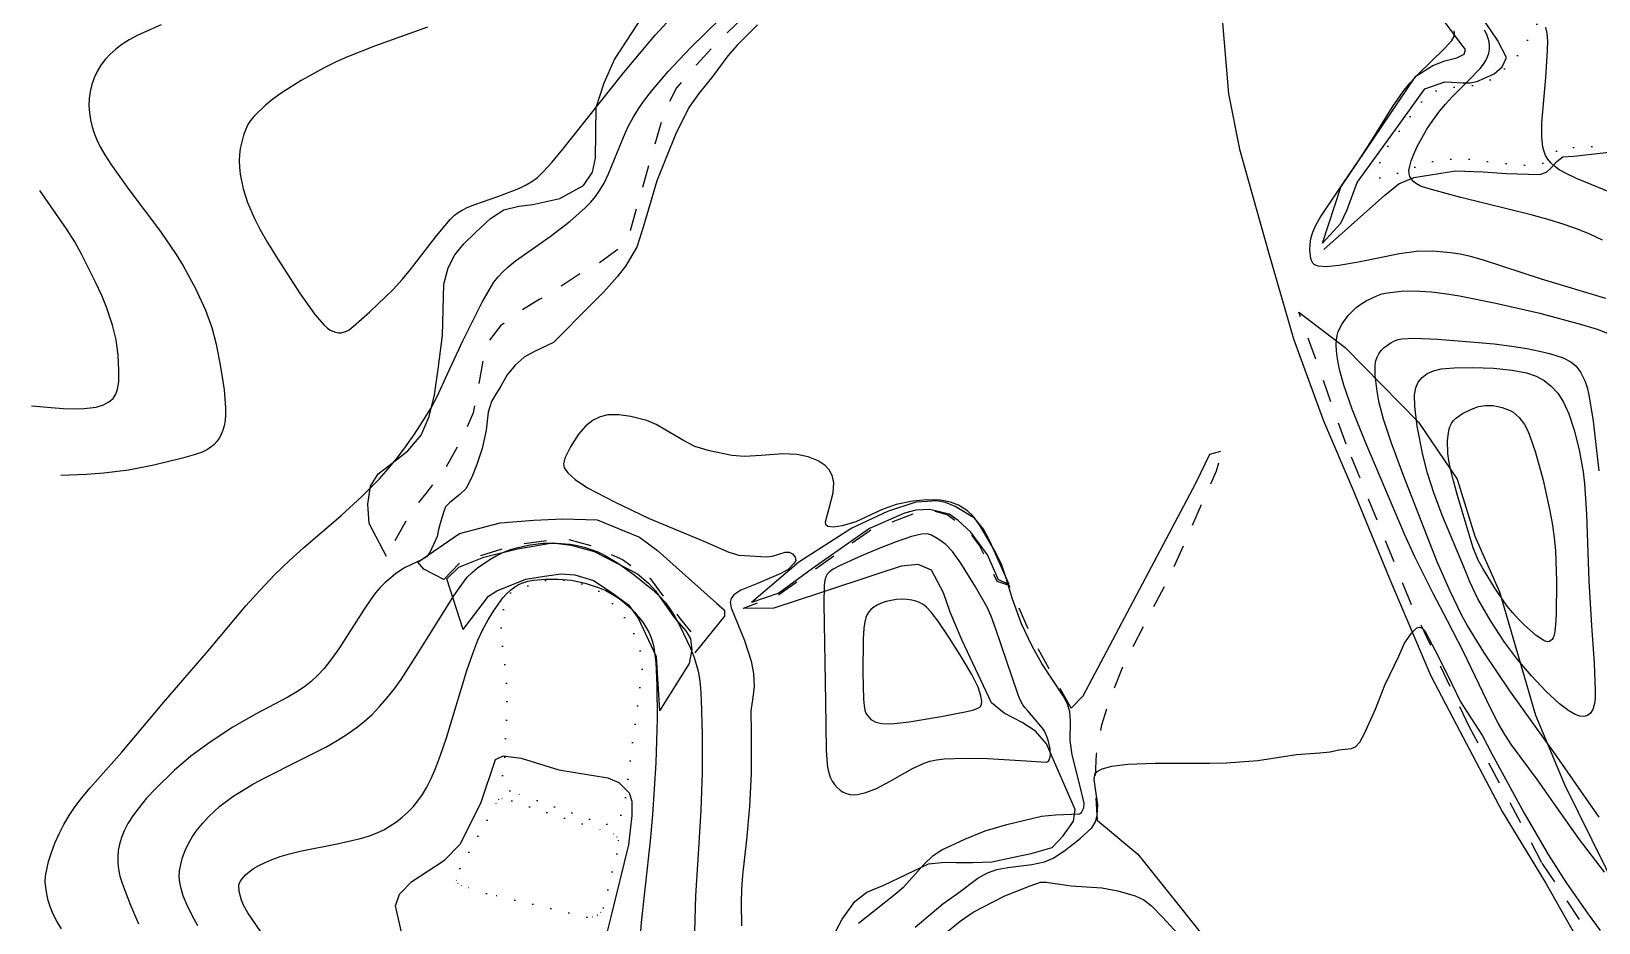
# Model space of a CAD drawing. Header units: millimetres. Extents: x 220021 to 223505, y 489325 to 491820.
# Drawn here: x 220584.6 to 220931.8, y 490896.1 to 491093.5 of the extents above; entities that cross this region are included whole.
import ezdxf

# ---------------------------------------------------------------- set-up
doc = ezdxf.new("R2010")
doc.units = ezdxf.units.MM
doc.linetypes.add('5M5', pattern=[10, 5, -5])
doc.linetypes.add('AM4', pattern=[4, 0, -4])
for name, color, linetype in [('A0013113', 8, 'Continuous'), ('D0025111', 8, 'AM4'), ('E0022112', 8, 'Continuous'), ('F0017111', 8, 'Continuous'), ('F0017114', 8, 'Continuous'), ('F0037222', 8, 'Continuous'), ('F0037223', 8, '5M5'), ('F0047224', 8, 'Continuous'), ('F0047225', 8, 'Continuous')]:
    doc.layers.add(name, color=color, linetype=linetype)

msp = doc.modelspace()

# ---------------------------------------------------------------- linework, layer by layer
at = {"layer": 'A0013113', "flags": 128}
msp.add_lwpolyline([(220848.343, 491097.185), (220849.821, 491079.698), (220852.292, 491067.46), (220858.596, 491044.819), (220864.256, 491025.439), (220870.874, 491007.277), (220877.464, 490991.885), (220885.437, 490972.498), (220894.574, 490950.944), (220900.366, 490939.939), (220910.452, 490920.769), (220920.188, 490904.686), (220927.842, 490891.29), (220935.009, 490880.115)], dxfattribs=at)
at = {"layer": 'D0025111', "flags": 128}
for points in [[(220948.947, 491129.788), (220955.543, 491130.78), (220960.986, 491131.09), (220965.936, 491130.713), (220969.895, 491130.343), (220973.031, 491129.805), (220975.508, 491128.754), (220976.666, 491127.366), (220977.991, 491125.287), (220978.491, 491123.041), (220978.168, 491120.628), (220976.525, 491117.706), (220974.555, 491114.268), (220972.417, 491111.522), (220971.102, 491109.46), (220969.952, 491107.914), (220968.799, 491107.232), (220966.492, 491106.039), (220963.69, 491105.195), (220960.394, 491103.836), (220957.925, 491101.781), (220955.127, 491099.556), (220952.821, 491097.846), (220950.845, 491096.479), (220949.369, 491093.21), (220945.601, 491082.711), (220944.619, 491079.957), (220944.46, 491077.37), (220944.466, 491075.127), (220944.305, 491073.403), (220944.309, 491072.023), (220943.982, 491070.817), (220942.83, 491069.617), (220939.863, 491068.601), (220924.03, 491067.668), (220923.37, 491067.845), (220919.749, 491064.418), (220917.441, 491063.915), (220914.142, 491063.936), (220908.862, 491064.488), (220902.096, 491065.394), (220898.798, 491065.243), (220895.17, 491064.749), (220886.434, 491061.872), (220884.787, 491061.193), (220882.808, 491061.033), (220882.639, 491062.587), (220884.442, 491067.233), (220892.827, 491078.221), (220894.966, 491080.104), (220897.769, 491080.949), (220900.902, 491081.274), (220904.365, 491081.597), (220907.167, 491082.441), (220909.638, 491083.805), (220914.574, 491088.949), (220924.429, 491105.965), (220930.49, 491122.661), (220931.801, 491126.103), (220933.446, 491127.818), (220935.59, 491128.321)], [(220690.644, 490925.289), (220688.824, 490927.544), (220689.472, 490932.37), (220689.941, 490942.719), (220689.923, 490949.792), (220689.418, 490953.936), (220688.912, 490958.425), (220688.739, 490961.531), (220688.733, 490963.774), (220689.878, 490967.735), (220690.699, 490969.11), (220692.677, 490969.96), (220694.819, 490970.808), (220697.786, 490971.824), (220701.249, 490972.147), (220704.879, 490971.606), (220707.52, 490970.899), (220709.832, 490970.022), (220712.973, 490967.241), (220715.289, 490964.811), (220717.938, 490960.653), (220719.432, 490956.848), (220719.939, 490952.014), (220715.893, 490921.158), (220714.415, 490918.408), (220713.262, 490917.897), (220710.787, 490917.913), (220708.971, 490918.788)]]:
    msp.add_lwpolyline(points, close=True, dxfattribs=at)
at = {"layer": 'D0025111'}
msp.add_lwpolyline([(220685.456, 490902.596), (220679.993, 490904.294), (220679.202, 490904.813), (220678.773, 490905.465), (220679.556, 490908.121), (220688.142, 490923.406), (220688.845, 490923.616), (220691.057, 490923.067), (220713.561, 490915.76), (220714.283, 490915.174), (220714.641, 490914.361), (220714.318, 490911.371), (220711.285, 490899.346), (220710.791, 490898.423), (220710.03, 490897.767), (220708.975, 490897.358), (220707.674, 490897.369)], close=True, dxfattribs=at)
at = {"layer": 'E0022112', "flags": 128}
msp.add_lwpolyline([(220870.97, 491045.237), (220884.467, 491057.227), (220887.594, 491059.794), (220890.89, 491061.153), (220900.124, 491062.646), (220906.228, 491062.434), (220911.342, 491062.056), (220918.766, 491061.836), (220920.249, 491062.344), (220921.401, 491063.372), (220922.553, 491064.744), (220923.87, 491065.771), (220926.344, 491065.928), (220941.351, 491067.556), (220943.987, 491068.574), (220945.14, 491069.429), (220946.122, 491072.356), (220949.059, 491085.276), (220951.51, 491094.577)], dxfattribs=at)
at = {"layer": 'F0017111'}
for points, elevation in [([(220745.478, 491094.994), (220741.021, 491090.514), (220738.93, 491088.153), (220735.574, 491083.648), (220732.5, 491079.791), (220730.32, 491076.653), (220727.353, 491070.673), (220723.182, 491060.459), (220720.244, 491050.421), (220718.834, 491045.927), (220718.74, 491045.706), (220716.259, 491041.509), (220714.376, 491039.134), (220711.43, 491035.842), (220708.682, 491033.007), (220700.29, 491024.593), (220696.074, 491022.654), (220693.841, 491021.398), (220691.802, 491019.602), (220690.076, 491017.487), (220688.629, 491014.979), (220687.301, 491012.825), (220686.585, 491011.52), (220685.813, 491009.172), (220685.376, 491005.236), (220684.539, 491001.125), (220683.36, 490997.623), (220682.225, 490994.826), (220680.872, 490992.193), (220679.654, 490991.045), (220677.271, 490989.105), (220676.404, 490988.225), (220676.007, 490987.162), (220675.375, 490985.065), (220674.798, 490983.17), (220674.549, 490981.615), (220672.878, 490978.077), (220672.193, 490977.169), (220671.033, 490976.452), (220668.858, 490975.476), (220667.285, 490974.678), (220665.376, 490973.448), (220663.698, 490972.007), (220663.017, 490971.438), (220661.936, 490970.369), (220660.893, 490969.162), (220659.745, 490967.621), (220658.339, 490965.522), (220652.728, 490956.743), (220651.009, 490954.32), (220649.469, 490952.388), (220648.041, 490950.826), (220646.647, 490949.519), (220645.163, 490948.358), (220643.453, 490947.235), (220641.423, 490946.064), (220634.272, 490942.281), (220629.251, 490939.428), (220624.223, 490936.114), (220619.993, 490932.978), (220616.298, 490929.813), (220612.142, 490925.775), (220610.175, 490923.655), (220608.5, 490921.65), (220607.131, 490919.786), (220606.045, 490918.064), (220605.215, 490916.478), (220604.607, 490914.986), (220604.182, 490913.537), (220603.909, 490912.095), (220603.778, 490910.67), (220603.785, 490909.285), (220603.933, 490907.928), (220604.263, 490906.442), (220604.822, 490904.634), (220606.575, 490899.991), (220608.408, 490895.882)], 70), ([(220933.411, 491034.332), (220919.16, 491038.673), (220906.349, 491042.867), (220903.47, 491043.674), (220901.153, 491044.182), (220899.107, 491044.495), (220895.115, 491044.818), (220891.399, 491044.765), (220887.713, 491044.294), (220878.643, 491042.434), (220874.297, 491041.679), (220871.45, 491041.406), (220869.792, 491041.531), (220869.245, 491041.701), (220868.833, 491041.929), (220868.519, 491042.218), (220868.279, 491042.629), (220868.091, 491043.236), (220867.867, 491045.145), (220867.9, 491046.344), (220868.088, 491047.635), (220868.489, 491049.041), (220869.168, 491050.599), (220870.157, 491052.328), (220873.897, 491057.95), (220878.892, 491065.306), (220881.358, 491069.073), (220886.302, 491077.044), (220888.746, 491080.526), (220890.078, 491082.13), (220891.716, 491083.889), (220897.618, 491089.664), (220899.322, 491091.496), (220899.787, 491092.377), (220899.906, 491093.191), (220899.813, 491093.625)], 65), ([(220932.697, 491047.282), (220929.883, 491048.614), (220927.144, 491049.737), (220924.212, 491050.761), (220920.839, 491051.787), (220916.862, 491052.878), (220901.286, 491056.769), (220893.952, 491058.708), (220892.373, 491059.271), (220891.505, 491059.741), (220890.868, 491060.236), (220890.374, 491060.779), (220890.027, 491061.363), (220889.835, 491061.999), (220889.81, 491062.75), (220889.964, 491063.694), (220890.311, 491064.892), (220890.865, 491066.34), (220891.638, 491068.019), (220892.631, 491069.892), (220893.795, 491071.857), (220895.066, 491073.794), (220896.403, 491075.616), (220897.845, 491077.365), (220899.452, 491079.114), (220903.005, 491082.617), (220905.617, 491085.312), (220906.349, 491086.266), (220906.848, 491087.103), (220907.22, 491087.923), (220907.483, 491088.742), (220907.63, 491089.559), (220907.659, 491090.372), (220907.572, 491091.181), (220907.377, 491091.986), (220907.061, 491092.813), (220906.546, 491093.776)], 60), ([(220937.925, 491056.443), (220926.929, 491060.961), (220924.595, 491062.033), (220923.059, 491062.883), (220922.015, 491063.643), (220921.207, 491064.422), (220920.568, 491065.234), (220920.082, 491066.068), (220919.729, 491066.926), (220919.485, 491067.854), (220919.23, 491070.143), (220919.265, 491073.261), (220920.155, 491083.315), (220920.523, 491089.329), (220920.534, 491091.451), (220920.404, 491093.065), (220920.125, 491094.482)], 55), ([(220584.64, 491010.595), (220591.711, 491010.038), (220594.334, 491009.961), (220596.348, 491009.998), (220599.03, 491010.298), (220600.635, 491010.793), (220601.821, 491011.444), (220602.728, 491012.249), (220603.367, 491013.186), (220603.761, 491014.282), (220603.993, 491015.89), (220604.055, 491018.388), (220603.859, 491021.826), (220603.414, 491025.229), (220602.643, 491028.458), (220601.288, 491032.453), (220600.237, 491035.009), (220598.883, 491038.004), (220595.78, 491044.212), (220594.255, 491046.928), (220592.448, 491049.804), (220586.517, 491058.322)], 70), ([(220621.527, 490895.448), (220620.245, 490897.727), (220619.087, 490900.127), (220618.307, 490902.064), (220617.807, 490903.66), (220617.506, 490905.038), (220617.389, 490906.316), (220617.461, 490907.612), (220617.719, 490909.018), (220618.151, 490910.517), (220618.742, 490912.064), (220619.478, 490913.619), (220620.364, 490915.164), (220621.406, 490916.685), (220622.597, 490918.162), (220623.869, 490919.551), (220626.371, 490921.89), (220629.277, 490924.029), (220633.727, 490926.777), (220636.655, 490928.379), (220643.542, 490931.808), (220649.842, 490935.017), (220652.376, 490936.461), (220654.593, 490937.854), (220656.575, 490939.244), (220658.394, 490940.69), (220660.116, 490942.253), (220661.792, 490943.978), (220663.423, 490945.85), (220664.993, 490947.84), (220666.53, 490949.978), (220670.347, 490955.885), (220678.226, 490968.474), (220679.969, 490971.044), (220681.209, 490972.611), (220682.285, 490973.685), (220683.475, 490974.683), (220686.188, 490976.569), (220687.62, 490977.383), (220689.082, 490978.091), (220690.572, 490978.688), (220692.087, 490979.175), (220695.102, 490979.839), (220698.005, 490980.152), (220700.955, 490980.192), (220704.031, 490979.936), (220705.59, 490979.658), (220707.136, 490979.276), (220708.647, 490978.796), (220710.113, 490978.217), (220711.573, 490977.52), (220714.672, 490975.684), (220718.207, 490973.151), (220722.032, 490970.023), (220723.694, 490968.491), (220725.008, 490967.094), (220726.103, 490965.65), (220727.172, 490963.915), (220728.35, 490961.738), (220730.587, 490957.048), (220731.373, 490955.089), (220731.932, 490953.394), (220732.333, 490951.811), (220732.637, 490950.16), (220732.867, 490948.154), (220733.04, 490945.477), (220733.246, 490937.801), (220733.236, 490929.284), (220732.955, 490921.107), (220732.394, 490912.432), (220731.794, 490902.056), (220731.475, 490891.563)], 65), ([(220635.486, 490894.06), (220632.612, 490898.306), (220631.648, 490899.999), (220631.181, 490901.116), (220630.699, 490903.017), (220630.632, 490904.408), (220630.768, 490904.928), (220631.043, 490905.447), (220632.077, 490906.691), (220632.868, 490907.384), (220633.857, 490908.09), (220635.042, 490908.793), (220636.412, 490909.478), (220637.971, 490910.134), (220639.759, 490910.759), (220641.825, 490911.353), (220644.196, 490911.918), (220652.418, 490913.581), (220657.57, 490914.743), (220659.577, 490915.345), (220661.251, 490915.989), (220662.735, 490916.71), (220664.148, 490917.534), (220665.507, 490918.46), (220666.807, 490919.483), (220668.04, 490920.596), (220669.201, 490921.803), (220670.284, 490923.105), (220671.289, 490924.521), (220672.25, 490926.127), (220673.205, 490928.011), (220674.199, 490930.295), (220675.3, 490933.22), (220676.581, 490937.061), (220681.145, 490951.964), (220682.426, 490955.754), (220683.565, 490958.674), (220684.68, 490961.072), (220685.852, 490963.228), (220687.033, 490965.146), (220689.108, 490968.03), (220689.976, 490969.014), (220690.801, 490969.797), (220691.636, 490970.45), (220692.527, 490970.988), (220693.516, 490971.415), (220694.632, 490971.736), (220695.856, 490971.966), (220698.503, 490972.222), (220701.322, 490972.228), (220704.282, 490971.941), (220707.341, 490971.309), (220710.392, 490970.303), (220711.863, 490969.657), (220713.279, 490968.913), (220714.625, 490968.069), (220715.893, 490967.127), (220717.076, 490966.097), (220718.173, 490964.995), (220720.064, 490962.674), (220721.417, 490960.476), (220721.888, 490959.424), (220722.259, 490958.319), (220722.556, 490957.086), (220722.974, 490953.772), (220723.206, 490948.629), (220723.252, 490941.246), (220722.99, 490931.512), (220722.257, 490919.966), (220721.746, 490914.242), (220720.604, 490904.214), (220719.706, 490896.165), (220719.419, 490892.377)], 60), ([(220780.456, 490895.129), (220786.567, 490900.269), (220789.818, 490902.603), (220794.326, 490905.955), (220796.433, 490907.165), (220798.484, 490907.926), (220800.959, 490908.331), (220806.298, 490909.028), (220809.053, 490909.608), (220811.015, 490910.425), (220813.605, 490912.091), (220816.943, 490914.737), (220819.584, 490917.14), (220820.348, 490918.413), (220820.732, 490919.86), (220820.88, 490922.311), (220820.523, 490924.747), (220820.078, 490927.826), (220820.239, 490928.906), (220820.774, 490929.598), (220821.812, 490930.179), (220823.996, 490930.752), (220827.531, 490931.208), (220833.551, 490931.438), (220845.596, 490931.455), (220849.403, 490931.501), (220856.313, 490932.036), (220864.902, 490933.347), (220870.086, 490933.697), (220872.337, 490933.954), (220874.237, 490934.374), (220877.096, 490934.662), (220877.943, 490935.093), (220878.961, 490936.102), (220879.978, 490938.019), (220882.38, 490943.384), (220884.431, 490948.712), (220887.551, 490955.173), (220888.847, 490958.034), (220890.388, 490960.228), (220891.56, 490961.402), (220892.167, 490961.597), (220892.725, 490961.34), (220893.469, 490960.463), (220896.334, 490955.015), (220899.207, 490949.147), (220901.224, 490945.063), (220903.516, 490941.511), (220906.081, 490937.524), (220908.143, 490933.539), (220915.337, 490920.362), (220920.624, 490911.188), (220924.528, 490905.1), (220929.483, 490897.987), (220932.144, 490894.416)], 65), ([(220666.659, 490894.006), (220665.335, 490899.82), (220666.19, 490902.442), (220668.944, 490905.218), (220676.155, 490909.923), (220679.719, 490913.588), (220684.315, 490922.817), (220687.458, 490932.249), (220689.165, 490933.038), (220693.112, 490932.577), (220701.454, 490929.999), (220712.368, 490928.201), (220714.786, 490927.175), (220717.098, 490924.894), (220717.635, 490923.06), (220717.693, 490919.886), (220716.902, 490913.388), (220712.992, 490897.378), (220712.082, 490893.561)], 55), ([(220786.739, 490893.459), (220790.404, 490896.483), (220793.26, 490898.42), (220800.298, 490902.082), (220805.904, 490904.249), (220808.192, 490905.054), (220809.438, 490905.074), (220814.973, 490904.296), (220821.739, 490903.847), (220825.33, 490903.176), (220829.143, 490902.046), (220831.049, 490901.158), (220832.771, 490899.874), (220835.314, 490897.253), (220842.662, 490889.206)], 60)]:
    msp.add_lwpolyline(points, dxfattribs=dict(at, elevation=elevation))
at = {"layer": 'F0017111', "flags": 128}
for points, elevation in [([(220672.359, 491094.429), (220660.65, 491090.251), (220654.706, 491087.929), (220652.143, 491086.768), (220649.526, 491085.468), (220644.392, 491082.64), (220640.008, 491079.873), (220638.148, 491078.518), (220636.511, 491077.178), (220634.021, 491074.781), (220633.213, 491073.822), (220632.617, 491072.901), (220632.126, 491071.844), (220631.66, 491070.531), (220630.912, 491067.581), (220630.714, 491066.204), (220630.651, 491064.863), (220630.723, 491063.446), (220630.921, 491061.881), (220631.591, 491058.632), (220632.532, 491055.627), (220634.07, 491052.092), (220635.284, 491049.742), (220636.978, 491046.766), (220639.207, 491043.109), (220644.031, 491035.654), (220647.454, 491030.844), (220649.498, 491028.442), (220650.209, 491027.803), (220650.833, 491027.38), (220652.05, 491026.878), (220652.653, 491026.783), (220653.249, 491026.793), (220654.419, 491027.112), (220655.04, 491027.452), (220655.944, 491028.134), (220659.639, 491031.424), (220664.769, 491036.392), (220666.859, 491038.655), (220668.665, 491040.811), (220674.419, 491048.236), (220677.428, 491051.872), (220678.38, 491052.797), (220679.187, 491053.413), (220680.044, 491053.937), (220681.197, 491054.488), (220682.902, 491055.159), (220688.011, 491056.957), (220692.625, 491058.73), (220694.215, 491059.508), (220695.523, 491060.29), (220696.738, 491061.187), (220698.116, 491062.478), (220699.924, 491064.486), (220702.359, 491067.437), (220715.901, 491084.4), (220722.856, 491092.674), (220726.272, 491096.472)], 80), ([(220933.092, 490907.275), (220927.595, 490914.559), (220922.442, 490921.835), (220918.292, 490927.771), (220912.557, 490935.5), (220911.013, 490937.812), (220909.538, 490940.336), (220907.922, 490943.469), (220901.922, 490956.093), (220898.366, 490962.959), (220895.157, 490969.028), (220891.113, 490977.157), (220888.806, 490982.165), (220880.123, 491002.664), (220877.245, 491009.882), (220875.402, 491015.135), (220874.439, 491018.637), (220874, 491021.006), (220873.784, 491022.776), (220873.71, 491024.149), (220873.751, 491025.244), (220873.888, 491026.174), (220874.131, 491027.023), (220874.998, 491028.768), (220876.361, 491030.628), (220877.198, 491031.515), (220878.135, 491032.349), (220879.174, 491033.125), (220880.309, 491033.836), (220882.679, 491034.976), (220883.832, 491035.367), (220885.041, 491035.652), (220888.069, 491035.995), (220890.005, 491036.053), (220892.234, 491036.003), (220894.768, 491035.82), (220897.666, 491035.481), (220900.994, 491034.962), (220909.073, 491033.35), (220918.781, 491031.081), (220928.06, 491028.626), (220931.492, 491027.547), (220934.134, 491026.564)], 70), ([(220767.859, 490895.989), (220775.702, 490902.206), (220777.882, 490904.017), (220782.326, 490908.999), (220784.438, 490910.982), (220786.364, 490912.252), (220791.413, 490914.642), (220795.906, 490916.472), (220800.745, 490917.833), (220808.373, 490919.705), (220811.531, 490920.028), (220816.804, 490920.191), (220817.3, 490920.507), (220817.809, 490921.582), (220817.861, 490922.562), (220816.92, 490926.579), (220815.225, 490933.301), (220814.743, 490936.429), (220814.843, 490940.767), (220814.678, 490942.811), (220814.161, 490944.577), (220813.232, 490946.372), (220808.507, 490953.513), (220806.364, 490957.338), (220804.011, 490962.326), (220801.91, 490967.962), (220800.64, 490972.208), (220799.584, 490975.293), (220798.185, 490978.187), (220794.854, 490983.991), (220793.315, 490986.107), (220792.012, 490987.325), (220790.003, 490988.582), (220788.251, 490989.274), (220786.036, 490989.675), (220782.91, 490989.807), (220779.812, 490989.478), (220776.212, 490988.708), (220772.968, 490987.543), (220767.273, 490984.932), (220764.266, 490983.985), (220762.33, 490983.704), (220761.092, 490983.859), (220760.637, 490984.225), (220760.576, 490984.862), (220761.387, 490987.935), (220762.279, 490991.303), (220762.428, 490993.561), (220762.136, 490994.929), (220761.427, 490996.356), (220760.488, 490997.37), (220758.901, 490998.4), (220756.691, 490999.292), (220754.242, 490999.796), (220751.121, 490999.952), (220746.318, 490999.59), (220742.591, 490999.366), (220739.83, 490999.6), (220734.889, 491000.642), (220731.621, 491001.587), (220729.121, 491002.92), (220723.083, 491006.491), (220720.967, 491007.361), (220717.408, 491008.247), (220714.793, 491008.615), (220712.37, 491008.569), (220710.624, 491008.159), (220709.101, 491007.421), (220707.454, 491006.136), (220705.862, 491004.332), (220704.065, 491001.533), (220702.801, 490999.028), (220702.513, 490997.749), (220702.704, 490996.88), (220703.483, 490995.723), (220705.109, 490994.255), (220707.863, 490992.456), (220713.8, 490989.327), (220721.472, 490985.634), (220733.606, 490980.647), (220739.16, 490978.155), (220741.344, 490977.542), (220747.467, 490977.128), (220748.789, 490977.283), (220751.602, 490978.184), (220752.483, 490978.18), (220753.27, 490977.795), (220753.821, 490977.042), (220753.952, 490976.327), (220753.646, 490975.729), (220752.277, 490974.368), (220750.671, 490973.418), (220745.5, 490971.238), (220741.806, 490969.734), (220740.25, 490968.702), (220739.637, 490967.941), (220739.432, 490967.028), (220739.68, 490965.827), (220742.58, 490958.578), (220744.126, 490954.029), (220744.638, 490951.29), (220744.772, 490948.439), (220744.473, 490945.987), (220744.001, 490943.029), (220743.995, 490942.792), (220744.123, 490938.5), (220744.082, 490929.13), (220743.757, 490921.877), (220743.031, 490914.48), (220742.199, 490906.646), (220741.965, 490903.368), (220741.87, 490900.524), (220741.981, 490895.449)], 70)]:
    msp.add_lwpolyline(points, dxfattribs=dict(at, elevation=elevation))
for points, elevation in [([(220895.386, 490991.1), (220893.914, 490995.712), (220892.882, 490999.727), (220891.646, 491006.097), (220891.091, 491010.421), (220891.033, 491012.993), (220891.308, 491014.601), (220891.864, 491015.832), (220892.736, 491016.892), (220893.872, 491017.744), (220895.228, 491018.36), (220896.95, 491018.775), (220899.828, 491019.018), (220903.961, 491019.084), (220908.555, 491018.931), (220912.683, 491018.511), (220915.825, 491017.876), (220918.017, 491017.13), (220919.753, 491016.186), (220921.332, 491014.952), (220922.752, 491013.381), (220924.025, 491011.43), (220925.224, 491008.827), (220926.43, 491005.219), (220927.525, 491000.85), (220928.38, 490995.976), (220928.694, 490993.336), (220929.127, 490986.624), (220929.64, 490971.767), (220930.247, 490961.924), (220930.814, 490953.576), (220931.062, 490947.598), (220931.032, 490945.798), (220930.915, 490944.64), (220930.527, 490943.312), (220930.001, 490942.513), (220929.334, 490942.008), (220928.538, 490941.792), (220927.631, 490941.871), (220926.59, 490942.239), (220925.22, 490943.025), (220923.18, 490944.599), (220920.231, 490947.334), (220916.955, 490950.754), (220913.838, 490954.408), (220910.949, 490958.26), (220907.929, 490962.911), (220905.081, 490967.871), (220903.259, 490971.632), (220901.956, 490974.961), (220897.322, 490986.002)], 80), ([(220899.644, 490994.013), (220899.006, 490996.544), (220898.624, 490998.468), (220898.427, 491000.063), (220898.379, 491002.927), (220898.655, 491005.147), (220898.891, 491005.974), (220899.196, 491006.661), (220899.58, 491007.252), (220900.09, 491007.79), (220901.679, 491008.881), (220903.651, 491009.874), (220905.244, 491010.427), (220906.727, 491010.669), (220908.457, 491010.645), (220910.463, 491010.249), (220912.202, 491009.587), (220912.898, 491009.162), (220914.191, 491008.004), (220915.4, 491006.446), (220915.929, 491005.524), (220916.465, 491004.321), (220917.838, 491000.261), (220919.531, 490994.115), (220921.027, 490987.3), (220921.586, 490984.149), (220921.981, 490981.345), (220922.235, 490978.574), (220922.453, 490971.651), (220922.408, 490964.399), (220922.302, 490962.091), (220922.151, 490960.669), (220921.962, 490959.805), (220921.742, 490959.217), (220921.496, 490958.813), (220920.934, 490958.384), (220920.596, 490958.328), (220920.184, 490958.396), (220919.662, 490958.61), (220918.015, 490959.743), (220915.391, 490962.027), (220914.02, 490963.377), (220912.785, 490964.743), (220911.597, 490966.24), (220908.858, 490970.2), (220906.081, 490974.674), (220905.129, 490976.433), (220903.995, 490979.108), (220901.585, 490987.246), (220900.561, 490990.751)], 85), ([(220785.653, 490962.64), (220784.002, 490964.861), (220782.942, 490966.023), (220782.161, 490966.61), (220781.397, 490967.028), (220780.57, 490967.353), (220779.649, 490967.583), (220778.614, 490967.715), (220777.49, 490967.746), (220776.31, 490967.674), (220775.116, 490967.499), (220773.962, 490967.229), (220772.907, 490966.873), (220772, 490966.443), (220771.244, 490965.963), (220770.634, 490965.46), (220770.159, 490964.944), (220769.789, 490964.373), (220769.492, 490963.687), (220769.242, 490962.776), (220769.041, 490961.312), (220768.901, 490958.917), (220768.816, 490951.484), (220768.952, 490945.592), (220769.094, 490944.128), (220769.287, 490943.215), (220769.531, 490942.528), (220769.833, 490941.974), (220770.627, 490941.127), (220771.688, 490940.536), (220773.068, 490940.205), (220775.077, 490940.165), (220779.111, 490940.626), (220786.184, 490941.756), (220791.883, 490942.855), (220793.386, 490943.256), (220794.294, 490943.602), (220794.842, 490943.951), (220795.116, 490944.43), (220795.166, 490945.184), (220794.987, 490946.38), (220794.347, 490948.263), (220792.961, 490951.098), (220790.698, 490954.955), (220788.047, 490959.109)], 80)]:
    msp.add_lwpolyline(points, close=True, dxfattribs=dict(at, elevation=elevation))
at = {"layer": 'F0017114', "elevation": 75}
for points in [[(220591.297, 490894.745), (220590.303, 490896.41), (220589.51, 490897.975), (220588.885, 490899.497), (220588.399, 490901.015), (220588.044, 490902.494), (220587.821, 490903.88), (220587.731, 490905.157), (220587.794, 490906.447), (220588.035, 490907.909), (220588.471, 490909.655), (220589.09, 490911.62), (220589.873, 490913.694), (220590.803, 490915.781), (220591.866, 490917.842), (220593.049, 490919.853), (220594.353, 490921.81), (220595.84, 490923.793), (220597.583, 490925.902), (220604.664, 490933.883), (220613.979, 490944.965), (220623.809, 490956.354), (220632.13, 490966.276), (220635.23, 490969.704), (220638.512, 490973.124), (220641.796, 490976.33), (220644.932, 490979.166), (220653.254, 490986.292), (220657.851, 490990.513), (220661.747, 490994.441), (220663.627, 490996.561), (220665.569, 490998.936), (220667.546, 491001.541), (220669.506, 491004.316), (220671.39, 491007.187), (220673.104, 491010.019), (220674.546, 491012.664), (220676.814, 491017.663), (220680.264, 491025.12), (220684.53, 491033.55), (220686.028, 491036.248), (220687.113, 491037.955), (220688.019, 491039.133), (220688.975, 491040.19), (220690.2, 491041.323), (220691.908, 491042.676), (220699.554, 491048.08), (220704.015, 491051.472), (220707.284, 491054.361), (220708.551, 491055.681), (220709.637, 491056.981), (220710.6, 491058.337), (220711.518, 491059.927), (220712.48, 491061.959), (220715.796, 491070.126), (220716.869, 491072.461), (220717.954, 491074.485), (220719.14, 491076.383), (220720.498, 491078.308), (220722.043, 491080.307), (220725.713, 491084.61), (220730.69, 491089.86), (220737.384, 491096.484)], [(220613.388, 491094.988), (220608.262, 491092.728), (220606.318, 491091.69), (220604.704, 491090.663), (220603.324, 491089.606), (220602.096, 491088.485), (220601.004, 491087.288), (220600.049, 491086.013), (220599.232, 491084.658), (220598.558, 491083.233), (220598.033, 491081.751), (220597.661, 491080.226), (220597.448, 491078.668), (220597.395, 491077.088), (220597.5, 491075.498), (220597.743, 491073.931), (220598.096, 491072.42), (220598.547, 491070.979), (220599.13, 491069.53), (220599.895, 491067.972), (220600.898, 491066.204), (220602.233, 491064.109), (220606.235, 491058.541), (220613.234, 491049.202), (220616.731, 491044.085), (220618.265, 491041.583), (220620.997, 491036.565), (220623.2, 491031.767), (220624.644, 491027.915), (220625.573, 491024.266), (220626.544, 491019.233), (220627.317, 491014.162), (220627.656, 491010.179), (220627.657, 491008.632), (220627.553, 491007.326), (220627.354, 491006.194), (220627.069, 491005.178), (220626.699, 491004.259), (220626.247, 491003.431), (220625.714, 491002.685), (220625.106, 491002.017), (220624.431, 491001.424), (220623.645, 491000.888), (220622.503, 491000.348), (220620.71, 490999.726), (220618.091, 490998.978), (220611.77, 490997.439), (220606.146, 490996.371), (220600.669, 490995.679), (220596.856, 490995.41), (220591.184, 490995.176)]]:
    msp.add_lwpolyline(points, dxfattribs=at)
at = {"layer": 'F0017114', "elevation": 75, "flags": 128}
msp.add_lwpolyline([(220931.929, 490919.508), (220928.56, 490924.322), (220922.662, 490932.851), (220912.16, 490947.444), (220906.4, 490956.004), (220902.671, 490962.032), (220901.415, 490964.318), (220898.929, 490969.545), (220896.081, 490976.068), (220888.577, 490995.15), (220885.92, 491002.322), (220884.179, 491007.614), (220883.223, 491011.222), (220882.738, 491013.748), (220882.313, 491017.291), (220882.337, 491019.646), (220882.496, 491020.565), (220882.768, 491021.381), (220883.163, 491022.135), (220883.677, 491022.835), (220884.303, 491023.479), (220885.81, 491024.57), (220886.601, 491024.977), (220887.386, 491025.269), (220888.28, 491025.455), (220890.991, 491025.566), (220896.131, 491025.335), (220904.349, 491024.723), (220908.688, 491024.296), (220912.578, 491023.806), (220915.922, 491023.276), (220918.706, 491022.731), (220920.929, 491022.193), (220923.968, 491021.192), (220925.689, 491020.311), (220926.821, 491019.354), (220927.827, 491018.013), (220928.825, 491015.972), (220929.28, 491014.635), (220929.686, 491012.994), (220930.589, 491007.205), (220931.892, 490996.16)], dxfattribs=at)
msp.add_lwpolyline([(220796.351, 490965.961), (220793.759, 490970.488), (220790.561, 490975.707), (220788.696, 490978.311), (220787.218, 490979.852), (220785.671, 490981.018), (220784.009, 490981.942), (220783.127, 490982.224), (220781.808, 490982.192), (220779.586, 490981.638), (220776.204, 490980.452), (220772.25, 490978.906), (220768.525, 490977.368), (220763.646, 490975.186), (220762.294, 490974.449), (220761.433, 490973.838), (220760.918, 490973.277), (220760.614, 490972.693), (220760.407, 490971.98), (220760.272, 490970.911), (220760.214, 490966.713), (220760.583, 490945.011), (220760.734, 490934.315), (220760.849, 490932.147), (220761.027, 490930.546), (220761.281, 490929.322), (220761.619, 490928.308), (220762.043, 490927.445), (220762.551, 490926.701), (220763.14, 490926.048), (220763.796, 490925.494), (220764.502, 490925.051), (220765.245, 490924.732), (220766.02, 490924.536), (220766.824, 490924.463), (220767.661, 490924.51), (220769.52, 490924.937), (220771.823, 490925.832), (220774.896, 490927.456), (220779.811, 490930.26), (220782.426, 490931.457), (220783.693, 490931.876), (220785.112, 490932.191), (220786.851, 490932.409), (220791.466, 490932.585), (220796.468, 490932.494), (220804.981, 490931.947), (220809.436, 490931.663), (220809.517, 490931.684), (220809.922, 490931.916), (220810.188, 490932.281), (220810.407, 490933.247), (220810.315, 490934.634), (220809.853, 490936.521), (220809.423, 490937.734), (220808.993, 490938.643), (220808.598, 490939.202), (220805.403, 490943.014), (220804.691, 490943.78), (220804.276, 490944.39), (220803.561, 490945.753), (220803.131, 490946.815), (220798.292, 490961.104), (220797.252, 490963.991)], close=True, dxfattribs=at)
at = {"layer": 'F0037222', "flags": 128}
for points in [[(220663.296, 490977.223), (220659.484, 490984.493), (220659.143, 490988.809), (220659.793, 490992.772), (220661.436, 490995.522), (220664.564, 490997.917), (220668.021, 491000.655), (220670.982, 491004.087), (220672.786, 491008.216), (220673.929, 491013.039), (220674.739, 491018.727), (220675.71, 491026.139), (220676.012, 491037.524), (220676.992, 491041.14), (220678.47, 491044.064), (220680.443, 491046.466), (220683.076, 491049.037), (220686.367, 491052.121), (220689.332, 491054), (220692.629, 491054.841), (220695.762, 491055.166), (220701.697, 491056.508), (220706.968, 491059.407), (220708.941, 491062.327), (220709.593, 491065.428), (220709.73, 491076.641), (220711.53, 491082.151), (220713.827, 491087.311), (220716.62, 491091.606), (220720.235, 491097.104)], [(220814.975, 490943.637), (220817.607, 490946.381), (220842.563, 490993.491), (220845.681, 490999.854), (220848.154, 491000.528)], [(220676.011, 490972.137), (220671.551, 490974.409), (220670.228, 490975.97), (220679.449, 490982.294), (220688.516, 490984.651), (220695.937, 490985.293), (220702.37, 490985.597), (220709.958, 490985.375), (220719.371, 490981.519), (220723.337, 490978.561), (220736.398, 490966.917), (220738.216, 490965.353), (220738.22, 490963.973), (220731.642, 490955.906)], [(220761.659, 490892.052), (220764.286, 490896.865), (220767.08, 490900.815), (220769.714, 490902.869), (220773.505, 490904.397), (220783.39, 490909.164), (220787.018, 490909.485), (220789.493, 490909.47), (220793.122, 490909.446), (220797.41, 490909.591), (220802.191, 490910.595), (220806.148, 490911.432), (220810.764, 490912.783), (220813.231, 490915.355), (220815.533, 490918.618), (220815.856, 490921.204), (220809.551, 490935.736), (220807.07, 490938.513), (220804.096, 490940.429), (220800.132, 490942.525), (220797.322, 490944.786), (220790.854, 490958.63), (220788.199, 490964.858), (220786.704, 490969.181), (220784.052, 490974.201), (220781.079, 490975.428), (220777.286, 490975.107), (220771.682, 490973.245), (220759.486, 490969.184), (220749.102, 490965.8), (220742.339, 490965.671)], [(220820.811, 490918.756), (220829.737, 490911.28), (220850.918, 490884.747), (220853.4, 490881.626), (220854.065, 490879.724), (220854.074, 490875.928), (220854.08, 490873.858), (220853.922, 490871.099), (220853.268, 490868.688), (220849.156, 490863.884)]]:
    msp.add_lwpolyline(points, dxfattribs=at)
at = {"layer": 'F0037222'}
msp.add_lwpolyline([(220865.417, 491031.304), (220875.704, 491023.543), (220891.956, 491006.982), (220900.449, 490994.343), (220904.415, 490981.751), (220909.827, 490969.415), (220917.81, 490942.088), (220924.244, 490926.725), (220939.39, 490896.054), (220942.125, 490890.37), (220945.423, 490890.521), (220981.688, 490900.811), (220992.076, 490902.642), (221000.486, 490903.45)], dxfattribs=at)
at = {"layer": 'F0037223', "flags": 128}
for points in [[(220928.32, 491728.031), (220925.782, 491717.345), (220919.731, 491695.444), (220913.425, 491674.233), (220910.634, 491665.517), (220903.872, 491645.092), (220897.158, 491627.833), (220890.597, 491611.816), (220882.435, 491590.82), (220874.973, 491571.728), (220867.643, 491551.645), (220860.823, 491534.374), (220855.635, 491520.172), (220850.64, 491504.683), (220845.097, 491487.656), (220838.899, 491468.842), (220831.537, 491444.819), (220826.973, 491427.155), (220822.075, 491408.646), (220816.999, 491382.363), (220812.929, 491358.119), (220809.386, 491331.779), (220806.686, 491306.608), (220804.534, 491279.425), (220803.943, 491251.905), (220804.501, 491226.24), (220805.622, 491204.591), (220806.703, 491190.983), (220808.537, 491169.228), (220808.537, 491165.238), (220808.363, 491163.968), (220807.837, 491162.325), (220807.054, 491160.546), (220805.368, 491156.938), (220804.38, 491155.909), (220803.722, 491155.396), (220802.238, 491155.233), (220800.093, 491155.247), (220797.62, 491154.917), (220793.991, 491154.941), (220787.721, 491155.326), (220781.455, 491154.504), (220778.491, 491152.453), (220778.168, 491149.522), (220778.179, 491145.382), (220778.192, 491140.033), (220777.217, 491134.174), (220769.504, 491118.524), (220766.875, 491114.228), (220762.925, 491110.803), (220757.655, 491107.214), (220754.031, 491105.167), (220748.926, 491101.922), (220743.657, 491097.815), (220737.075, 491091.647), (220731.975, 491086.159), (220727.534, 491081.012), (220725.564, 491077.057), (220724.743, 491075.509), (220717.058, 491048.645), (220714.592, 491045.211), (220710.805, 491042.475), (220707.016, 491040.429), (220702.405, 491037.353), (220697.135, 491034.11), (220692.688, 491031.378), (220688.571, 491028.299), (220685.612, 491024.523), (220684.795, 491021.25), (220683.657, 491014.701), (220682.516, 491009.015), (220679.892, 491002.994), (220676.443, 490996.978), (220672.004, 490991.141), (220668.551, 490986.85), (220663.296, 490977.223)], [(220820.811, 490918.756), (220820.295, 490927.213), (220820.609, 490933.422), (220821.747, 490939.971), (220823.712, 490945.996), (220826.662, 490953.396), (220837.005, 490973.169), (220847.175, 490996.222), (220847.992, 490999.149), (220848.154, 491000.528)], [(220814.975, 490943.637), (220806.193, 490959.393), (220802.376, 490968.389), (220801.216, 490970.812), (220798.574, 490971.692), (220794.595, 490979.826), (220792.112, 490983.12), (220787.485, 490986.428), (220785.174, 490987.133), (220782.369, 490987.496), (220770.668, 490983.086), (220750.249, 490968.726), (220742.339, 490965.671)], [(220676.011, 490972.137), (220679.466, 490975.738), (220683.091, 490977.095), (220691.662, 490979.8), (220698.753, 490980.789), (220703.371, 490981.105), (220705.847, 490980.399), (220709.148, 490979.515), (220715.589, 490976.54), (220721.703, 490972.36), (220728.158, 490963.692), (220730.64, 490960.571), (220731.467, 490959.531), (220731.47, 490958.495), (220731.642, 490955.906)]]:
    msp.add_lwpolyline(points, dxfattribs=at)
at = {"layer": 'F0037223'}
msp.add_lwpolyline([(221000.486, 490903.45), (220988.628, 490895.936), (220955.681, 490878.551), (220942.339, 490870.873), (220941.677, 490871.395), (220935.88, 490881.391), (220933.121, 490888.441), (220919.274, 490909.392), (220903.24, 490939.408), (220890.264, 490966.763), (220875.915, 491002.084), (220865.417, 491031.304)], dxfattribs=at)
at = {"layer": 'F0047224', "flags": 128}
for points in [[(220870.637, 491046.619), (220874.73, 491059.015), (220891.329, 491083.578), (220895.117, 491085.969), (220897.753, 491086.987), (220900.391, 491087.66), (220902.038, 491088.512), (220902.366, 491089.546), (220901.042, 491091.107), (220887.966, 491108.961), (220881.843, 491116.937), (220876.868, 491127.32), (220875.533, 491133.367), (220875.361, 491136.128), (220875.356, 491138.371), (220875.675, 491142.51), (220876.661, 491143.884), (220882.922, 491146.949)], [(220801.215, 490970.985), (220798.903, 490972.035), (220796.415, 490977.571), (220792.773, 490982.598), (220789.962, 490985.204), (220787.98, 490986.597), (220783.688, 490987.66), (220780.554, 490987.508), (220778.082, 490986.833), (220770.337, 490983.433), (220757.658, 490974.544), (220750.249, 490969.071), (220744.15, 490967.04)], [(220680.327, 490961.068), (220676.67, 490972.306), (220679.303, 490974.877), (220684.906, 490977.083), (220692.324, 490978.933), (220700.074, 490980.263), (220704.199, 490979.719), (220709.316, 490978.306), (220718.896, 490973.413), (220721.376, 490971.327), (220722.865, 490969.592), (220727.003, 490963.7), (220729.65, 490960.75), (220730.644, 490959.018), (220730.98, 490956.601), (220730.328, 490953.5), (220723.756, 490943.018)]]:
    msp.add_lwpolyline(points, dxfattribs=at)
at = {"layer": 'F0047225', "flags": 128}
for points in [[(220870.637, 491046.619), (220874.75, 491051.079), (220876.062, 491053.83), (220878.356, 491060.026), (220886.904, 491071.875), (220893.315, 491080.805), (220897.765, 491082.329), (220899.25, 491082.32), (220901.725, 491082.131), (220903.374, 491082.121), (220904.858, 491082.456), (220906.506, 491083.135), (220908.648, 491084.157), (220910.458, 491085.698), (220911.443, 491087.762), (220909.454, 491091.57), (220905.646, 491097.115), (220885.946, 491125.019), (220883.128, 491130.385), (220882.792, 491132.975), (220882.945, 491137.805), (220882.922, 491146.949)], [(220801.215, 490970.985), (220797.067, 490980.5), (220795.576, 490983.27), (220793.59, 490985.698), (220789.295, 490988.314), (220787.148, 490989.19), (220785.168, 490989.548), (220783.189, 490989.388), (220780.55, 490989.233), (220774.287, 490987.203), (220766.378, 490983.459), (220754.685, 490975.943), (220744.15, 490967.04)], [(220680.327, 490961.068), (220685.917, 490968.451), (220687.729, 490969.647), (220694.156, 490972.193), (220698.278, 490972.856), (220701.906, 490973.351), (220705.04, 490973.158), (220709.167, 490971.924), (220713.298, 490969.137), (220716.934, 490966.525), (220719.086, 490963.578), (220723.066, 490955.099), (220723.756, 490943.018)]]:
    msp.add_lwpolyline(points, dxfattribs=at)

doc.saveas('drawing.dxf')
